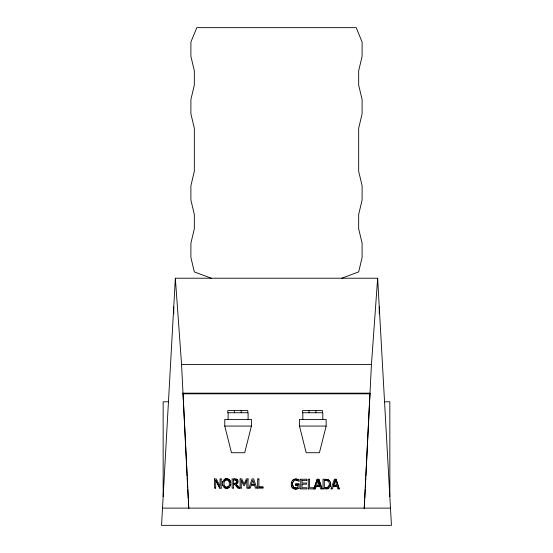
<?xml version="1.0" encoding="UTF-8"?>
<svg xmlns="http://www.w3.org/2000/svg" width="553" height="553" viewBox="0 0 553 553"><rect width="100%" height="100%" fill="white"/><g stroke="black" fill="none" stroke-linecap="round" stroke-linejoin="round"><path stroke-width="0.83" d="M364.254 508.788L364.683 500.202M364.773 498.488L365.243 489.052M365.326 487.338L365.796 477.896M365.886 476.181L369.998 393.169L183.002 393.169L187.114 476.181M364.213 508.117L371.443 364.434L377.651 278.221L175.349 278.221L161.559 525.35L391.441 525.35L377.651 278.221M222.617 482.41L222.617 484.635M292.572 484.048L292.786 482.416M230.712 484.628L230.712 482.416M291.3 482.921L291.3 485.251M327.445 487.497C329.906 486.398 330.044 482.361 327.888 480.896M326.353 488.893C328.876 488.893 330.812 486.488 330.722 484.048M237.845 482.382L237.97 481.393M236.546 482.382L236.677 481.483M229.301 485.161L229.295 481.884M224.027 481.891L224.02 485.161M230.497 485.589L230.712 484.573M222.617 482.465L222.831 481.463M251.421 426.066L244.716 452.727L231.479 452.727L224.767 426.066L224.767 419.402L251.421 419.402L251.421 426.066L224.767 426.066M291.3 482.976L291.949 481.075L293.968 479.375M326.139 426.066L319.427 452.727L306.189 452.727L299.477 426.066L299.477 419.402L326.139 419.402L326.139 426.066L299.477 426.066M329.028 485.921L329.284 485.071M248.961 488.168L252.099 478.891L253.627 478.891L256.772 488.168L255.458 488.168L254.615 485.541L251.055 485.541L250.212 488.168L248.961 488.119M308.284 488.88L315.224 488.935L316.109 486.232L319.841 486.177L320.726 488.935L322.095 488.935L318.805 479.202L322.095 488.88M331.074 488.935L334.371 479.202L335.968 479.202L339.266 488.935L337.89 488.935L337.005 486.177L333.272 486.177L332.388 488.935L331.074 488.88M251.401 484.546L252.832 480.142L254.269 484.546L251.401 484.546L254.269 484.546M317.968 480.516L316.468 485.133L319.475 485.133L318.224 481.276M333.632 485.078L335.139 480.516L336.646 485.133L333.632 485.133L335.139 480.516M314.18 488.071L317.201 479.202L318.805 479.257M330.182 486.44L330.59 485.313M224.027 481.946L224.594 480.709M229.301 485.105L228.728 486.343L227.283 487.241M237.845 482.327L237.451 483.142M292.786 482.472L293.436 481.193M230.497 485.534L229.661 487.103L227.532 488.285M222.831 481.511L224.255 479.41M248.076 478.939L246.355 478.891L244.108 484.082L241.785 478.891L240.092 478.939M246.838 480.218L244.412 485.631L243.659 485.575L241.253 480.163L241.253 488.168M236.387 482.714L236.546 482.327M224.594 480.764L225.486 479.99L227.283 479.866M228.728 486.287L227.283 487.186L225.5 487.006M293.436 481.248L295.046 480.204L297.728 480.647M236.843 483.681L236.041 484.103C245.753 493.172 232.267 484.497 237.451 483.094M328.606 486.599L326.823 487.698L325.309 487.829M292.496 480.412L293.166 479.845M236.152 482.949L233.38 483.481L233.38 479.942M225.009 480.336L226.668 479.81M224.255 479.465L225.762 478.774M229.046 487.615L226.661 488.361L224.255 487.601M328.731 488.105L327.224 488.721L323.021 488.88M299.111 488.237L296.802 489.052M341.802 278.221L358.669 271.903L362.097 257.532L362.097 243.168L358.669 228.797L358.669 214.433L362.097 200.062L362.097 185.697L358.669 171.326L358.669 128.227L362.097 113.856L362.097 99.492L358.669 85.121L358.669 70.756L362.097 56.385L362.097 42.021L356.208 27.65L196.792 27.65L190.903 42.021L190.903 56.385L194.331 70.756L194.331 85.121L190.903 99.492L190.903 113.856L194.331 128.227L194.331 171.326L190.903 185.697L190.903 200.062L194.331 214.433L194.331 228.797L190.903 243.168L190.903 257.532L194.331 271.903L211.198 278.221M235.426 483.329L235.82 483.191M224.96 479.071C227.428 477.868 230.601 479.707 230.712 482.472M293.968 479.43L295.876 479.029L298.42 479.562L299.069 479.859L299.069 481.469L296.823 480.267M296.906 487.933L297.825 487.642L297.825 485.14L295.565 485.14L295.565 484.013L299.111 484.013L299.111 488.292M294.88 479.168L295.876 479.085A6.263 6.201 0 0 1 298.42 479.624L299.069 479.914M296.802 488.997C294.687 489.509 292.205 488.361 291.549 486.211M296.906 487.877L294.473 487.691M326.125 487.739L324.321 487.829L324.321 480.308L326.118 480.398M175.349 278.221L181.557 364.434L371.443 364.434M183.002 393.819L369.998 393.819M168.458 401.789L163.156 401.789L163.156 496.656M384.542 401.789L389.844 401.789L389.844 496.656M214.523 478.939L216.278 478.891L220.025 486.253L220.025 478.891L221.186 478.939M234.541 478.939L232.142 478.891L232.142 488.168L233.38 488.119M258.894 478.939L257.65 478.891L257.65 488.168M300.742 479.257L306.853 479.202L306.853 480.405M309.576 479.257L308.284 479.202L308.284 488.935M233.38 479.997L235.474 480.066M302.042 480.405L306.853 480.35M324.321 480.363L325.309 480.363M233.38 483.426L234.472 483.426M295.565 484.069L299.111 484.069M302.042 484.2L306.521 484.2L306.521 482.997L302.042 483.052L302.042 480.35M233.38 488.168L233.38 484.449L234.797 484.449L237.749 488.168L239.352 488.119M233.38 484.504L234.797 484.504M295.565 485.202L297.825 485.202M319.841 486.232L316.109 486.232L315.224 488.935M333.272 486.232L337.005 486.232M258.894 487.027L263.048 487.027L263.048 488.168L257.65 488.119M263.048 487.082L258.894 487.082L258.894 478.891M215.677 488.119L214.523 488.168L214.523 478.891M215.677 480.211L219.797 488.168L221.186 488.119M241.253 488.119L240.092 488.168L240.092 478.891M248.076 488.119L246.838 488.168L246.838 480.163M300.742 488.88L306.853 488.935L306.853 487.732L302.042 487.794L302.042 484.145M162.52 508.117L390.48 508.117M325.247 479.202L328.738 479.969L330.431 482.202M234.541 478.891L236.414 479.175M294.873 488.99L295.862 489.066M226.661 488.306L224.96 487.995M226.661 478.753L227.566 478.829M295.108 487.891L295.807 487.953M326.118 480.343L327.355 480.681M235.889 478.974L236.912 479.43M326.782 480.446L327.888 480.951M227.283 479.817L227.836 480.045M226.053 487.241L224.601 486.287M235.474 480.011L236.532 480.771L236.677 481.539M293.968 488.811L292.489 487.864M293.926 487.373L294.473 487.753M227.836 479.997L229.053 481.29M236.912 479.375L237.355 479.79M329.581 480.744L327.404 479.465L323.021 479.202L323.021 488.935M236.09 480.26L236.643 481.158M229.08 479.416L230.49 481.511M224.255 487.656L222.831 485.541M293.926 487.428L292.627 484.905M237.355 479.734L237.97 481.449M293.463 486.986L292.8 485.693M224.601 486.343L224.02 485.105M228.728 480.709L229.295 481.933M291.949 487.145L291.3 485.195M237.686 480.177L237.901 480.723M339.266 488.935L335.968 479.202M317.968 480.571L319.475 485.133M330.431 482.147L330.722 484.11M222.617 484.58L222.831 485.589M292.572 483.993L292.627 484.96M181.557 364.434L188.787 508.117M187.204 477.896L187.674 487.338M187.757 489.052L188.227 498.488M188.317 500.202L188.746 508.788M379.247 306.915L379.247 313.814M322.8 419.402L322.8 412.738L302.491 412.738L302.491 410.554L322.482 410.554L322.482 412.738M317.201 479.202L313.91 488.935L313.945 487.732L309.576 487.732L309.576 479.202M315.887 410.554L315.887 412.738M309.086 410.554L309.086 412.738M302.816 412.738L302.816 419.402M300.742 479.202L300.742 488.935M248.09 419.402L248.09 412.738L227.781 412.738L227.781 410.554L247.772 410.554L247.772 412.738M248.076 478.891L248.076 488.168M241.177 410.554L241.177 412.738M234.375 410.554L234.375 412.738M228.106 412.738L228.106 419.402M221.186 478.891L221.186 488.168M219.797 488.168L215.677 480.156L215.677 488.168M173.753 306.915L173.753 313.814"/></g></svg>
